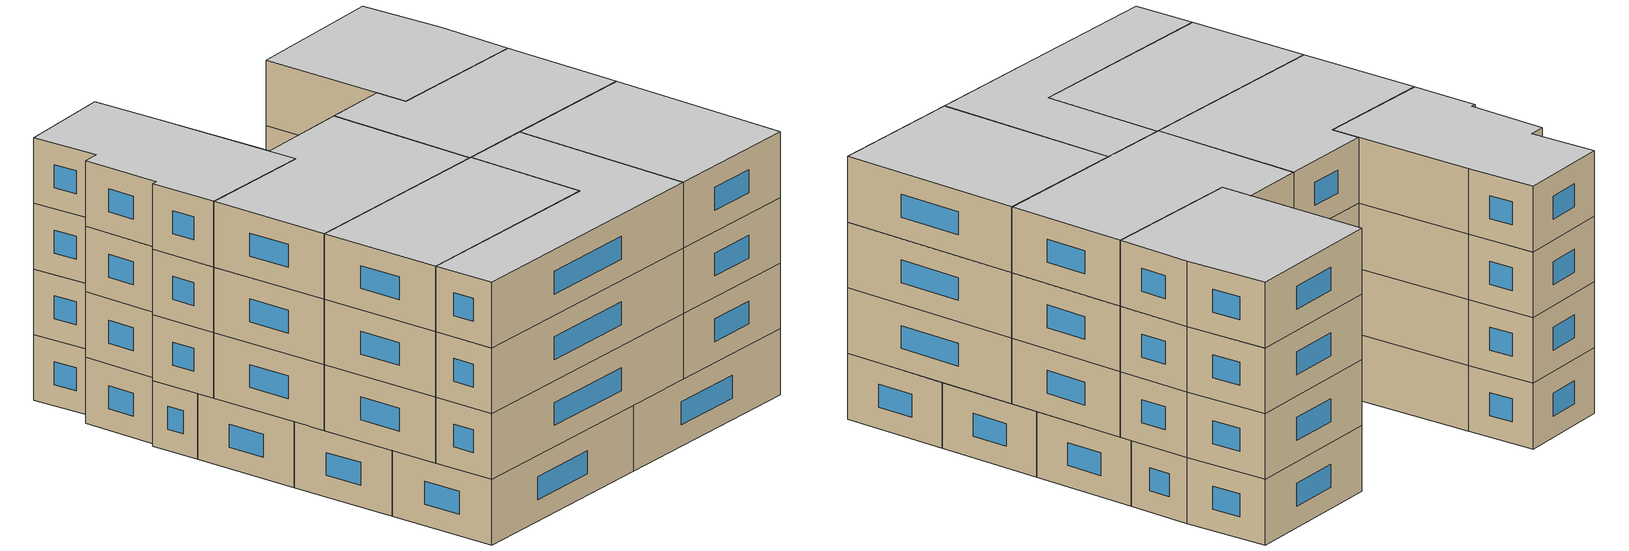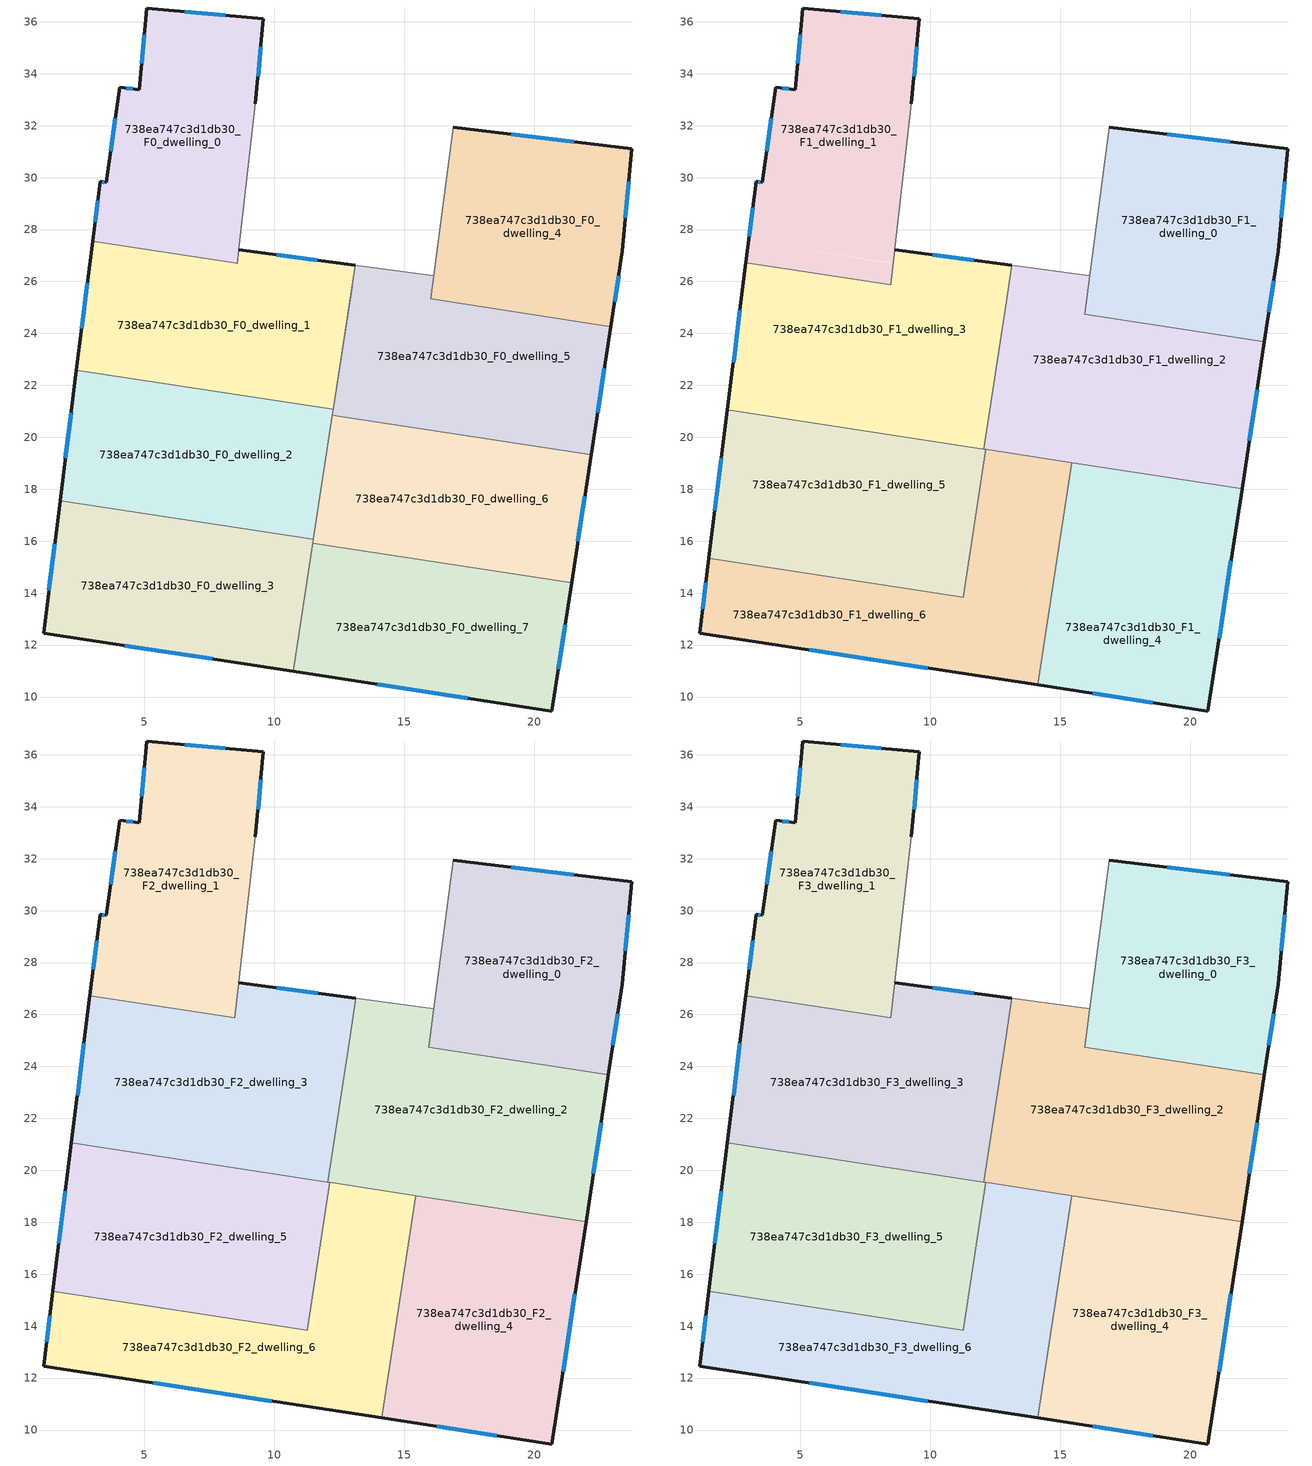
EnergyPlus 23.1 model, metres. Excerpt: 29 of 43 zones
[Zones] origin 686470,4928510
738ea747c3d1db30_F0_dwelling_0
 floor ground (EU_floor_Construction): 9.58,36.11 9.27,32.84 8.63,27.23 8.57,26.69 3,27.54 3.29,29.85 3.52,29.82 4.05,33.48 4.79,33.38 5.08,36.53 z0
 wall outside (EU_wall_Construction): 9.27,32.84 9.58,36.11 5.08,36.53 4.79,33.38 4.05,33.48 3.52,29.82 3.29,29.85 3,27.54 z0:3
 wall adiabatic (EU_wall_Construction): 8.63,27.23 9.27,32.84 z0:3
 wall to 738ea747c3d1db30_F0_dwelling_1 (EU_wall_Construction): 3,27.54 8.57,26.69 8.63,27.23 z0:3
 window (EU_Window_Construction): 3.2,29.1 3.1,28.29 / 3.45,29.83 3.37,29.84 / 3.88,32.29 3.7,31.01 / 4.55,33.41 4.29,33.45 / 4.99,35.51 4.89,34.41 / 8.12,36.25 6.55,36.39 / 9.37,33.9 9.48,35.05 z0.98:2.02
738ea747c3d1db30_F0_dwelling_1
 floor ground (EU_floor_Construction): 13.12,26.62 12.27,21.07 2.38,22.58 3,27.54 8.57,26.69 8.63,27.23 z0
 wall outside (EU_wall_Construction): 13.12,26.62 8.63,27.23 / 3,27.54 2.38,22.58 z0:3
 wall to 738ea747c3d1db30_F0_dwelling_2 (EU_wall_Construction): 2.38,22.58 12.27,21.07 z0:3
 wall to 738ea747c3d1db30_F0_dwelling_5 (EU_wall_Construction): 12.27,21.07 13.12,26.62 z0:3
 window (EU_Window_Construction): 11.66,26.82 10.09,27.03 / 2.8,25.93 2.58,24.2 z0.98:2.02
738ea747c3d1db30_F0_dwelling_2
 floor ground (EU_floor_Construction): 12.27,21.07 11.51,16.07 1.75,17.56 2.38,22.58 z0
 wall outside (EU_wall_Construction): 2.38,22.58 1.75,17.56 z0:3
 wall to 738ea747c3d1db30_F0_dwelling_3 (EU_wall_Construction): 1.75,17.56 11.51,16.07 z0:3
 wall to 738ea747c3d1db30_F0_dwelling_6 (EU_wall_Construction): 11.51,16.07 12.24,20.86 z0:3
 wall adiabatic (EU_wall_Construction): 12.27,21.07 12.99,25.79 / 12.27,21.07 12.99,25.79 z0:3
 wall to 738ea747c3d1db30_F0_dwelling_5 (EU_wall_Construction): 12.24,20.86 12.27,21.07 z0:3
 window (EU_Window_Construction): 2.18,20.95 1.96,19.19 z0.98:2.02
 ceiling adiabatic (EU_roof_Construction): 11.51,16.07 12.04,19.55 2.19,21.05 1.75,17.56 z3
738ea747c3d1db30_F0_dwelling_3
 floor ground (EU_floor_Construction): 11.51,16.07 10.73,10.99 1.11,12.46 1.75,17.56 z0
 wall outside (EU_wall_Construction): 1.75,17.56 1.11,12.46 10.73,10.99 z0:3
 wall to 738ea747c3d1db30_F0_dwelling_7 (EU_wall_Construction): 10.73,10.99 11.48,15.92 z0:3
 wall to 738ea747c3d1db30_F0_dwelling_6 (EU_wall_Construction): 11.48,15.92 11.51,16.07 z0:3
 window (EU_Window_Construction): 4.24,11.98 7.6,11.47 / 1.54,15.9 1.32,14.12 z0.98:2.02
738ea747c3d1db30_F0_dwelling_4
 floor ground (EU_floor_Construction): 23.77,31.12 23.4,27.17 22.96,24.27 16.02,25.33 16.89,31.94 z0
 wall outside (EU_wall_Construction): 22.96,24.27 23.4,27.17 23.77,31.12 16.89,31.94 z0:3
 wall to 738ea747c3d1db30_F0_dwelling_5 (EU_wall_Construction): 16.89,31.94 16.02,25.33 22.96,24.27 z0:3
 window (EU_Window_Construction): 21.53,31.39 19.13,31.67 / 23.52,28.45 23.65,29.84 / 23.1,25.21 23.26,26.23 z0.98:2.02
738ea747c3d1db30_F0_dwelling_5
 floor ground (EU_floor_Construction): 16.89,31.94 16.02,25.33 22.96,24.27 22.2,19.33 12.24,20.86 13.12,26.62 16.13,26.22 z0
 wall outside (EU_wall_Construction): 22.2,19.33 22.96,24.27 z0:3
 wall adiabatic (EU_wall_Construction): 16.89,31.94 16.13,26.22 13.12,26.62 z0:3
 wall to 738ea747c3d1db30_F0_dwelling_6 (EU_wall_Construction): 12.24,20.86 22.2,19.33 z0:3
 window (EU_Window_Construction): 22.45,20.94 22.71,22.66 z0.98:2.02
 roof outside (EU_roof_Construction): 12.26,20.85 13.14,26.57 12.92,25.19 z3
738ea747c3d1db30_F0_dwelling_6
 floor ground (EU_floor_Construction): 22.2,19.33 21.45,14.4 11.48,15.92 12.24,20.86 z0
 wall outside (EU_wall_Construction): 21.45,14.4 22.2,19.33 z0:3
 wall to 738ea747c3d1db30_F0_dwelling_7 (EU_wall_Construction): 11.48,15.92 21.45,14.4 z0:3
 window (EU_Window_Construction): 21.69,16 21.96,17.73 z0.98:2.02
 ceiling adiabatic (EU_roof_Construction): 11.58,15.91 12.14,19.53 12.04,19.55 11.48,15.92 z3
738ea747c3d1db30_F0_dwelling_7
 floor ground (EU_floor_Construction): 21.45,14.4 20.69,9.46 10.73,10.99 11.48,15.92 z0
 wall outside (EU_wall_Construction): 10.73,10.99 20.69,9.46 21.45,14.4 z0:3
 window (EU_Window_Construction): 20.94,11.07 21.2,12.79 / 13.97,10.49 17.45,9.96 z0.98:2.02
 ceiling adiabatic (EU_roof_Construction): 11.26,13.84 11.58,15.91 11.48,15.92 11.17,13.85 z3
738ea747c3d1db30_F1_dwelling_0
 floor to 738ea747c3d1db30_F0_dwelling_4 (EU_floor_Construction): 23.77,31.12 23.4,27.17 22.96,24.27 16.02,25.33 16.89,31.94 z3
 floor to 738ea747c3d1db30_F0_dwelling_5 (EU_floor_Construction): 22.96,24.27 22.87,23.67 15.94,24.73 16.12,26.11 16.02,25.33 z3
 wall outside (EU_wall_Construction): 22.87,23.67 23.4,27.17 23.77,31.12 16.89,31.94 z3:6
 wall adiabatic (EU_wall_Construction): 16.89,31.94 16.13,26.22 z3:6
 wall to 738ea747c3d1db30_F1_dwelling_2 (EU_wall_Construction): 16.13,26.22 15.94,24.73 22.87,23.67 z3:6
 window (EU_Window_Construction): 21.53,31.39 19.12,31.67 / 23.52,28.45 23.65,29.84 / 23.04,24.81 23.23,26.03 z3.98:5.02
738ea747c3d1db30_F1_dwelling_1
 floor outside (EU_floor_Construction): 9.27,32.84 8.63,27.23 8.47,25.88 z3
 floor to 738ea747c3d1db30_F0_dwelling_0 (EU_floor_Construction): 9.58,36.11 9.27,32.84 8.57,26.69 3,27.54 3.29,29.85 3.52,29.82 4.05,33.48 4.79,33.38 5.08,36.53 z3
 floor to 738ea747c3d1db30_F0_dwelling_1 (EU_floor_Construction): 8.57,26.69 8.47,25.88 2.9,26.73 3,27.54 z3
 wall outside (EU_wall_Construction): 9.27,32.84 9.58,36.11 5.08,36.53 4.79,33.38 4.05,33.48 3.52,29.82 3.29,29.85 2.9,26.73 z3:6
 wall adiabatic (EU_wall_Construction): 8.63,27.23 9.27,32.84 z3:6
 wall to 738ea747c3d1db30_F1_dwelling_3 (EU_wall_Construction): 8.48,25.88 8.63,27.23 / 2.9,26.73 8.47,25.88 z3:6
 window (EU_Window_Construction): 3.17,28.84 3.03,27.74 / 3.45,29.83 3.37,29.84 / 3.88,32.29 3.7,31.01 / 4.55,33.41 4.29,33.45 / 4.99,35.51 4.89,34.41 / 8.12,36.25 6.55,36.39 / 9.37,33.9 9.48,35.05 z3.98:5.02
738ea747c3d1db30_F1_dwelling_2
 floor to 738ea747c3d1db30_F0_dwelling_5 (EU_floor_Construction): 22.87,23.67 22.2,19.33 12.26,20.85 13.14,26.62 16.13,26.22 15.94,24.73 z3
 floor to 738ea747c3d1db30_F0_dwelling_6 (EU_floor_Construction): 22.2,19.33 22,18.02 12.06,19.54 12.26,20.85 z3
 wall outside (EU_wall_Construction): 22,18.02 22.87,23.67 z3:6
 wall adiabatic (EU_wall_Construction): 16.13,26.22 13.15,26.62 z3:6
 wall to 738ea747c3d1db30_F1_dwelling_3 (EU_wall_Construction): 12.93,25.19 12.06,19.54 / 13.15,26.62 12.92,25.19 z3:6
 wall to 738ea747c3d1db30_F1_dwelling_4 (EU_wall_Construction): 15.44,19.03 22,18.02 z3:6
 wall to 738ea747c3d1db30_F1_dwelling_6 (EU_wall_Construction): 12.14,19.53 15.44,19.03 z3:6
 wall to 738ea747c3d1db30_F1_dwelling_5 (EU_wall_Construction): 12.06,19.54 12.14,19.53 z3:6
 window (EU_Window_Construction): 22.28,19.86 22.59,21.84 z3.98:5.02
738ea747c3d1db30_F1_dwelling_3
 floor to 738ea747c3d1db30_F0_dwelling_1 (EU_floor_Construction): 13.12,26.62 12.27,21.07 2.38,22.58 2.9,26.73 8.48,25.88 8.63,27.23 z3
 floor to 738ea747c3d1db30_F0_dwelling_2 (EU_floor_Construction): 12.27,21.07 12.04,19.55 2.19,21.05 2.38,22.58 z3
 floor to 738ea747c3d1db30_F0_dwelling_5 (EU_floor_Construction): 13.14,26.62 13.14,26.57 12.92,25.19 12.26,20.85 12.24,20.86 12.99,25.79 12.86,24.89 13.12,26.62 z3
 floor to 738ea747c3d1db30_F0_dwelling_6 (EU_floor_Construction): 12.26,20.85 12.06,19.54 12.04,19.55 12.24,20.86 z3
 wall outside (EU_wall_Construction): 13.15,26.62 8.63,27.23 / 2.9,26.73 2.19,21.05 z3:6
 wall to 738ea747c3d1db30_F1_dwelling_5 (EU_wall_Construction): 2.19,21.05 12.06,19.54 z3:6
 window (EU_Window_Construction): 11.68,26.82 10.1,27.03 / 2.67,24.88 2.42,22.9 z3.98:5.02
738ea747c3d1db30_F1_dwelling_4
 floor to 738ea747c3d1db30_F0_dwelling_7 (EU_floor_Construction): 21.45,14.4 20.69,9.46 14.13,10.47 14.88,15.4 z3
 floor to 738ea747c3d1db30_F0_dwelling_6 (EU_floor_Construction): 22,18.02 21.45,14.4 14.88,15.4 15.44,19.03 z3
 wall outside (EU_wall_Construction): 14.13,10.47 20.69,9.46 22,18.02 z3:6
 wall to 738ea747c3d1db30_F1_dwelling_6 (EU_wall_Construction): 15.44,19.03 14.13,10.47 z3:6
 window (EU_Window_Construction): 16.26,10.14 18.56,9.79 / 21.12,12.25 21.58,15.24 z3.98:5.02
738ea747c3d1db30_F1_dwelling_5
 floor to 738ea747c3d1db30_F0_dwelling_3 (EU_floor_Construction): 11.51,16.07 11.17,13.85 1.47,15.33 1.75,17.56 z3
 floor adiabatic (EU_floor_Construction): 12.14,19.53 11.26,13.84 11.17,13.85 11.51,16.07 1.75,17.56 2.19,21.05 z3
 wall outside (EU_wall_Construction): 2.19,21.05 1.47,15.33 z3:6
 wall to 738ea747c3d1db30_F1_dwelling_6 (EU_wall_Construction): 1.47,15.33 11.26,13.84 12.14,19.53 z3:6
 window (EU_Window_Construction): 1.96,19.19 1.71,17.19 z3.98:5.02
738ea747c3d1db30_F1_dwelling_6
 floor to 738ea747c3d1db30_F0_dwelling_3 (EU_floor_Construction): 11.17,13.85 10.73,10.99 1.11,12.46 1.47,15.33 z3
 floor to 738ea747c3d1db30_F0_dwelling_7 (EU_floor_Construction): 14.88,15.4 14.13,10.47 10.73,10.99 11.17,13.85 11.26,13.84 11.58,15.91 z3
 floor to 738ea747c3d1db30_F0_dwelling_6 (EU_floor_Construction): 15.44,19.03 14.88,15.4 11.58,15.91 12.14,19.53 z3
 wall outside (EU_wall_Construction): 1.47,15.33 1.11,12.46 14.13,10.47 z3:6
 window (EU_Window_Construction): 5.35,11.81 9.9,11.12 / 1.36,14.4 1.23,13.4 z3.98:5.02
738ea747c3d1db30_F2_dwelling_0
 floor to 738ea747c3d1db30_F1_dwelling_0 (EU_floor_Construction): 23.77,31.12 23.4,27.17 22.87,23.67 15.94,24.73 16.89,31.94 z6
 wall outside (EU_wall_Construction): 22.87,23.67 23.4,27.17 23.77,31.12 16.89,31.94 z6:9
 wall adiabatic (EU_wall_Construction): 16.89,31.94 16.13,26.22 z6:9
 wall to 738ea747c3d1db30_F2_dwelling_2 (EU_wall_Construction): 16.13,26.22 15.94,24.73 22.87,23.67 z6:9
 window (EU_Window_Construction): 21.53,31.39 19.12,31.67 / 23.52,28.45 23.65,29.84 / 23.04,24.81 23.23,26.03 z6.98:8.02
738ea747c3d1db30_F2_dwelling_1
 floor to 738ea747c3d1db30_F1_dwelling_1 (EU_floor_Construction): 9.58,36.11 9.27,32.84 8.47,25.88 2.9,26.73 3.29,29.85 3.52,29.82 4.05,33.48 4.79,33.38 5.08,36.53 z6
 wall outside (EU_wall_Construction): 9.27,32.84 9.58,36.11 5.08,36.53 4.79,33.38 4.05,33.48 3.52,29.82 3.29,29.85 2.9,26.73 z6:9
 wall adiabatic (EU_wall_Construction): 8.63,27.23 9.27,32.84 z6:9
 wall to 738ea747c3d1db30_F2_dwelling_3 (EU_wall_Construction): 8.48,25.88 8.63,27.23 / 2.9,26.73 8.47,25.88 z6:9
 window (EU_Window_Construction): 3.17,28.84 3.03,27.74 / 3.45,29.83 3.37,29.84 / 3.88,32.29 3.7,31.01 / 4.55,33.41 4.29,33.45 / 4.99,35.51 4.89,34.41 / 8.12,36.25 6.55,36.39 / 9.37,33.9 9.48,35.05 z6.98:8.02
738ea747c3d1db30_F2_dwelling_2
 floor to 738ea747c3d1db30_F1_dwelling_2 (EU_floor_Construction): 22.87,23.67 22,18.02 12.06,19.54 13.15,26.62 16.13,26.22 15.94,24.73 z6
 wall outside (EU_wall_Construction): 22,18.02 22.87,23.67 z6:9
 wall adiabatic (EU_wall_Construction): 16.13,26.22 13.15,26.62 z6:9
 wall to 738ea747c3d1db30_F2_dwelling_3 (EU_wall_Construction): 12.93,25.19 12.06,19.54 / 13.15,26.62 12.92,25.19 z6:9
 wall to 738ea747c3d1db30_F2_dwelling_4 (EU_wall_Construction): 15.44,19.03 22,18.02 z6:9
 wall to 738ea747c3d1db30_F2_dwelling_6 (EU_wall_Construction): 12.14,19.53 15.44,19.03 z6:9
 wall to 738ea747c3d1db30_F2_dwelling_5 (EU_wall_Construction): 12.06,19.54 12.14,19.53 z6:9
 window (EU_Window_Construction): 22.28,19.86 22.59,21.84 z6.98:8.02
738ea747c3d1db30_F2_dwelling_3
 floor to 738ea747c3d1db30_F1_dwelling_3 (EU_floor_Construction): 13.15,26.62 12.92,25.19 12.06,19.54 2.19,21.05 2.9,26.73 8.48,25.88 8.63,27.23 z6
 wall outside (EU_wall_Construction): 13.15,26.62 8.63,27.23 / 2.9,26.73 2.19,21.05 z6:9
 wall to 738ea747c3d1db30_F2_dwelling_5 (EU_wall_Construction): 2.19,21.05 12.06,19.54 z6:9
 window (EU_Window_Construction): 11.68,26.82 10.1,27.03 / 2.67,24.88 2.42,22.9 z6.98:8.02
738ea747c3d1db30_F2_dwelling_4
 floor to 738ea747c3d1db30_F1_dwelling_4 (EU_floor_Construction): 22,18.02 20.69,9.46 14.13,10.47 15.44,19.03 z6
 wall outside (EU_wall_Construction): 14.13,10.47 20.69,9.46 22,18.02 z6:9
 wall to 738ea747c3d1db30_F2_dwelling_6 (EU_wall_Construction): 15.44,19.03 14.13,10.47 z6:9
 window (EU_Window_Construction): 16.26,10.14 18.56,9.79 / 21.12,12.25 21.58,15.24 z6.98:8.02
738ea747c3d1db30_F2_dwelling_5
 floor to 738ea747c3d1db30_F1_dwelling_5 (EU_floor_Construction): 12.14,19.53 11.26,13.84 1.47,15.33 2.19,21.05 z6
 wall outside (EU_wall_Construction): 2.19,21.05 1.47,15.33 z6:9
 wall to 738ea747c3d1db30_F2_dwelling_6 (EU_wall_Construction): 1.47,15.33 11.26,13.84 12.14,19.53 z6:9
 window (EU_Window_Construction): 1.96,19.19 1.71,17.19 z6.98:8.02
738ea747c3d1db30_F2_dwelling_6
 floor to 738ea747c3d1db30_F1_dwelling_6 (EU_floor_Construction): 15.44,19.03 14.13,10.47 1.11,12.46 1.47,15.33 11.26,13.84 12.14,19.53 z6
 wall outside (EU_wall_Construction): 1.47,15.33 1.11,12.46 14.13,10.47 z6:9
 window (EU_Window_Construction): 5.35,11.81 9.9,11.12 / 1.36,14.4 1.23,13.4 z6.98:8.02
738ea747c3d1db30_F3_dwelling_0
 floor to 738ea747c3d1db30_F2_dwelling_0 (EU_floor_Construction): 23.77,31.12 23.4,27.17 22.87,23.67 15.94,24.73 16.89,31.94 z9
 wall outside (EU_wall_Construction): 22.87,23.67 23.4,27.17 23.77,31.12 16.89,31.94 z9:12
 wall adiabatic (EU_wall_Construction): 16.89,31.94 16.13,26.22 z9:12
 wall to 738ea747c3d1db30_F3_dwelling_2 (EU_wall_Construction): 16.13,26.22 15.94,24.73 22.87,23.67 z9:12
 window (EU_Window_Construction): 21.53,31.39 19.12,31.67 / 23.52,28.45 23.65,29.84 / 23.04,24.81 23.23,26.03 z9.98:11.02
 ceiling to 738ea747c3d1db30_F4_dwelling_0 (EU_floor_Construction): 22.87,23.67 23.4,27.17 23.77,31.12 16.89,31.94 15.94,24.73 z12
738ea747c3d1db30_F3_dwelling_1
 floor to 738ea747c3d1db30_F2_dwelling_1 (EU_floor_Construction): 9.58,36.11 9.27,32.84 8.47,25.88 2.9,26.73 3.29,29.85 3.52,29.82 4.05,33.48 4.79,33.38 5.08,36.53 z9
 wall outside (EU_wall_Construction): 9.27,32.84 9.58,36.11 5.08,36.53 4.79,33.38 4.05,33.48 3.52,29.82 3.29,29.85 2.9,26.73 z9:12
 wall adiabatic (EU_wall_Construction): 8.63,27.23 9.27,32.84 z9:12
 wall to 738ea747c3d1db30_F3_dwelling_3 (EU_wall_Construction): 8.48,25.88 8.63,27.23 / 2.9,26.73 8.47,25.88 z9:12
 window (EU_Window_Construction): 3.17,28.84 3.03,27.74 / 3.45,29.83 3.37,29.84 / 3.88,32.29 3.7,31.01 / 4.55,33.41 4.29,33.45 / 4.99,35.51 4.89,34.41 / 8.12,36.25 6.55,36.39 / 9.37,33.9 9.48,35.05 z9.98:11.02
 ceiling to 738ea747c3d1db30_F4_dwelling_1 (EU_floor_Construction): 8.47,25.88 9.27,32.84 9.58,36.11 5.08,36.53 4.79,33.38 4.05,33.48 3.52,29.82 3.29,29.85 2.9,26.73 z12
738ea747c3d1db30_F3_dwelling_2
 floor to 738ea747c3d1db30_F2_dwelling_2 (EU_floor_Construction): 22.87,23.67 22,18.02 12.06,19.54 13.15,26.62 16.13,26.22 15.94,24.73 z9
 wall outside (EU_wall_Construction): 22,18.02 22.87,23.67 z9:12
 wall adiabatic (EU_wall_Construction): 16.13,26.22 13.15,26.62 z9:12
 wall to 738ea747c3d1db30_F3_dwelling_3 (EU_wall_Construction): 12.93,25.19 12.06,19.54 / 13.15,26.62 12.92,25.19 z9:12
 wall to 738ea747c3d1db30_F3_dwelling_4 (EU_wall_Construction): 15.44,19.03 22,18.02 z9:12
 wall to 738ea747c3d1db30_F3_dwelling_6 (EU_wall_Construction): 12.14,19.53 15.44,19.03 z9:12
 wall to 738ea747c3d1db30_F3_dwelling_5 (EU_wall_Construction): 12.06,19.54 12.14,19.53 z9:12
 window (EU_Window_Construction): 22.28,19.86 22.59,21.84 z9.98:11.02
 ceiling to 738ea747c3d1db30_F4_dwelling_2 (EU_floor_Construction): 22,18.02 22.87,23.67 15.94,24.73 16.13,26.22 13.15,26.62 12.06,19.54 z12
738ea747c3d1db30_F3_dwelling_3
 floor to 738ea747c3d1db30_F2_dwelling_3 (EU_floor_Construction): 13.15,26.62 12.92,25.19 12.06,19.54 2.19,21.05 2.9,26.73 8.48,25.88 8.63,27.23 z9
 wall outside (EU_wall_Construction): 13.15,26.62 8.63,27.23 / 2.9,26.73 2.19,21.05 z9:12
 wall to 738ea747c3d1db30_F3_dwelling_5 (EU_wall_Construction): 2.19,21.05 12.06,19.54 z9:12
 window (EU_Window_Construction): 11.68,26.82 10.1,27.03 / 2.67,24.88 2.42,22.9 z9.98:11.02
 ceiling to 738ea747c3d1db30_F4_dwelling_3 (EU_floor_Construction): 12.06,19.54 12.92,25.19 13.15,26.62 8.63,27.23 8.48,25.88 2.9,26.73 2.19,21.05 z12
738ea747c3d1db30_F3_dwelling_4
 floor to 738ea747c3d1db30_F2_dwelling_4 (EU_floor_Construction): 22,18.02 20.69,9.46 14.13,10.47 15.44,19.03 z9
 wall outside (EU_wall_Construction): 14.13,10.47 20.69,9.46 22,18.02 z9:12
 wall to 738ea747c3d1db30_F3_dwelling_6 (EU_wall_Construction): 15.44,19.03 14.13,10.47 z9:12
 window (EU_Window_Construction): 16.26,10.14 18.56,9.79 / 21.12,12.25 21.58,15.24 z9.98:11.02
 ceiling to 738ea747c3d1db30_F4_dwelling_4 (EU_floor_Construction): 20.69,9.46 22,18.02 15.44,19.03 14.13,10.47 z12
738ea747c3d1db30_F3_dwelling_5
 floor to 738ea747c3d1db30_F2_dwelling_5 (EU_floor_Construction): 12.14,19.53 11.26,13.84 1.47,15.33 2.19,21.05 z9
 wall outside (EU_wall_Construction): 2.19,21.05 1.47,15.33 z9:12
 wall to 738ea747c3d1db30_F3_dwelling_6 (EU_wall_Construction): 1.47,15.33 11.26,13.84 12.14,19.53 z9:12
 window (EU_Window_Construction): 1.96,19.19 1.71,17.19 z9.98:11.02
 ceiling to 738ea747c3d1db30_F4_dwelling_5 (EU_floor_Construction): 11.26,13.84 12.14,19.53 2.19,21.05 1.47,15.33 z12
738ea747c3d1db30_F3_dwelling_6
 floor to 738ea747c3d1db30_F2_dwelling_6 (EU_floor_Construction): 15.44,19.03 14.13,10.47 1.11,12.46 1.47,15.33 11.26,13.84 12.14,19.53 z9
 wall outside (EU_wall_Construction): 1.47,15.33 1.11,12.46 14.13,10.47 z9:12
 window (EU_Window_Construction): 5.35,11.81 9.9,11.12 / 1.36,14.4 1.23,13.4 z9.98:11.02
 ceiling to 738ea747c3d1db30_F4_dwelling_6 (EU_floor_Construction): 14.13,10.47 15.44,19.03 12.14,19.53 11.26,13.84 1.47,15.33 1.11,12.46 z12
[Building]
EU S2 Campaign: North Axis=0; Terrain=City; Solar Distribution=FullExterior
[Site:Location]
Bologna: Latitude=44.5; Longitude=11.25; Time Zone=1; Elevation=37
[SizingPeriod:WeatherFileDays]
AnnualSizingPeriod: Begin Month=1; Begin Day of Month=1; End Month=12; End Day of Month=31; Day of Week for Start Day=Monday; Use Weather File Daylight Saving Period=No; Use Weather File Rain and Snow Indicators=No
[MATERIAL]
EU_InternalMass_Material: Roughness=MediumRough; Thickness=0.1; Conductivity=1; Density=1800; Specific Heat=900; Thermal Absorptance=0.9; Solar Absorptance=0.7; Visible Absorptance=0.7
[MATERIAL:NOMASS] Roughness=MediumRough; Thermal Absorptance=0.9; Solar Absorptance=0.7; Visible Absorptance=0.7
Name | Thermal Resistance
EU_wall_NoMass | 0.905828
EU_roof_NoMass | 0.37593
EU_floor_NoMass | 0.67114
[WINDOWMATERIAL:SIMPLEGLAZINGSYSTEM]
EU_Window_SimpleGlazing: UFactor=4.52486; Solar Heat Gain Coefficient=0.85; Visible Transmittance=0.85
[CONSTRUCTION]
EU_wall_Construction: EU_wall_NoMass
EU_roof_Construction: EU_roof_NoMass
EU_floor_Construction: EU_floor_NoMass
EU_Window_Construction: EU_Window_SimpleGlazing
EU_InternalMass_Construction: EU_InternalMass_Material
[ZONE] Type=1; Multiplier=1; Ceiling Height=autocalculate; Floor Area=autocalculate; Part of Total Floor Area=Yes
Name | Volume
738ea747c3d1db30_F0_dwelling_0 | 143.095
738ea747c3d1db30_F1_dwelling_0; 738ea747c3d1db30_F2_dwelling_0; 738ea747c3d1db30_F3_dwelling_0 | 155.6
738ea747c3d1db30_F0_dwelling_1 | 158.818
738ea747c3d1db30_F1_dwelling_1 | 156.976
738ea747c3d1db30_F2_dwelling_1; 738ea747c3d1db30_F3_dwelling_1 | 156.926
738ea747c3d1db30_F0_dwelling_2 | 150.94
738ea747c3d1db30_F1_dwelling_2; 738ea747c3d1db30_F2_dwelling_2; 738ea747c3d1db30_F3_dwelling_2 | 185.86
738ea747c3d1db30_F0_dwelling_3 | 150.966
738ea747c3d1db30_F1_dwelling_3; 738ea747c3d1db30_F2_dwelling_3; 738ea747c3d1db30_F3_dwelling_3 | 191.566
738ea747c3d1db30_F0_dwelling_4 | 142.912
738ea747c3d1db30_F1_dwelling_4; 738ea747c3d1db30_F2_dwelling_4; 738ea747c3d1db30_F3_dwelling_4 | 172.525
738ea747c3d1db30_F0_dwelling_5 | 158.957
738ea747c3d1db30_F1_dwelling_5; 738ea747c3d1db30_F2_dwelling_5; 738ea747c3d1db30_F3_dwelling_5 | 172.54
738ea747c3d1db30_F0_dwelling_6 | 150.95
738ea747c3d1db30_F1_dwelling_6; 738ea747c3d1db30_F2_dwelling_6; 738ea747c3d1db30_F3_dwelling_6 | 172.521
738ea747c3d1db30_F0_dwelling_7 | 150.973
[INTERNALMASS] Construction=EU_InternalMass_Construction
Name | Zone or ZoneList | Surface Area
738ea747c3d1db30_F0_dwelling_0_EU_InternalMass | 738ea747c3d1db30_F0_dwelling_0 | 47.6995
738ea747c3d1db30_F0_dwelling_1_EU_InternalMass | 738ea747c3d1db30_F0_dwelling_1 | 52.9386
738ea747c3d1db30_F0_dwelling_2_EU_InternalMass | 738ea747c3d1db30_F0_dwelling_2 | 50.3164
738ea747c3d1db30_F0_dwelling_3_EU_InternalMass | 738ea747c3d1db30_F0_dwelling_3 | 50.3222
738ea747c3d1db30_F0_dwelling_4_EU_InternalMass | 738ea747c3d1db30_F0_dwelling_4 | 47.6377
738ea747c3d1db30_F0_dwelling_5_EU_InternalMass | 738ea747c3d1db30_F0_dwelling_5 | 53.0018
738ea747c3d1db30_F0_dwelling_6_EU_InternalMass | 738ea747c3d1db30_F0_dwelling_6 | 50.3167
738ea747c3d1db30_F0_dwelling_7_EU_InternalMass | 738ea747c3d1db30_F0_dwelling_7 | 50.3245
738ea747c3d1db30_F1_dwelling_0_EU_InternalMass | 738ea747c3d1db30_F1_dwelling_0 | 51.8868
738ea747c3d1db30_F1_dwelling_1_EU_InternalMass | 738ea747c3d1db30_F1_dwelling_1 | 52.3276
738ea747c3d1db30_F1_dwelling_2_EU_InternalMass | 738ea747c3d1db30_F1_dwelling_2 | 61.9639
738ea747c3d1db30_F1_dwelling_3_EU_InternalMass | 738ea747c3d1db30_F1_dwelling_3 | 63.8595
738ea747c3d1db30_F1_dwelling_4_EU_InternalMass | 738ea747c3d1db30_F1_dwelling_4 | 57.5093
738ea747c3d1db30_F1_dwelling_5_EU_InternalMass | 738ea747c3d1db30_F1_dwelling_5 | 57.5141
738ea747c3d1db30_F1_dwelling_6_EU_InternalMass | 738ea747c3d1db30_F1_dwelling_6 | 57.5068
738ea747c3d1db30_F2_dwelling_0_EU_InternalMass | 738ea747c3d1db30_F2_dwelling_0 | 51.8868
738ea747c3d1db30_F2_dwelling_1_EU_InternalMass | 738ea747c3d1db30_F2_dwelling_1 | 52.3276
738ea747c3d1db30_F2_dwelling_2_EU_InternalMass | 738ea747c3d1db30_F2_dwelling_2 | 61.9639
738ea747c3d1db30_F2_dwelling_3_EU_InternalMass | 738ea747c3d1db30_F2_dwelling_3 | 63.8595
738ea747c3d1db30_F2_dwelling_4_EU_InternalMass | 738ea747c3d1db30_F2_dwelling_4 | 57.5093
738ea747c3d1db30_F2_dwelling_5_EU_InternalMass | 738ea747c3d1db30_F2_dwelling_5 | 57.5141
738ea747c3d1db30_F2_dwelling_6_EU_InternalMass | 738ea747c3d1db30_F2_dwelling_6 | 57.5068
738ea747c3d1db30_F3_dwelling_0_EU_InternalMass | 738ea747c3d1db30_F3_dwelling_0 | 51.8868
738ea747c3d1db30_F3_dwelling_1_EU_InternalMass | 738ea747c3d1db30_F3_dwelling_1 | 52.3276
738ea747c3d1db30_F3_dwelling_2_EU_InternalMass | 738ea747c3d1db30_F3_dwelling_2 | 61.9639
738ea747c3d1db30_F3_dwelling_3_EU_InternalMass | 738ea747c3d1db30_F3_dwelling_3 | 63.8595
738ea747c3d1db30_F3_dwelling_4_EU_InternalMass | 738ea747c3d1db30_F3_dwelling_4 | 57.5093
738ea747c3d1db30_F3_dwelling_5_EU_InternalMass | 738ea747c3d1db30_F3_dwelling_5 | 57.5141
738ea747c3d1db30_F3_dwelling_6_EU_InternalMass | 738ea747c3d1db30_F3_dwelling_6 | 57.5068
[OTHEREQUIPMENT] Fuel Type=Electricity; Design Level Calculation Method=Watts/Area; Power per Zone Floor Area=1; Fraction Latent=0; Fraction Radiant=0; Fraction Lost=0; Carbon Dioxide Generation Rate=0; EndUse Subcategory=EU_Step8_InternalGains
Name | Zone or ZoneList or Space or SpaceList | Schedule
EU_Step8_InternalGain_738ea747c3d1db30_F0_dwelling_0_f000 | 738ea747c3d1db30_F0_dwelling_0 | EU_Step8_GainSchedule_738ea747c3d1db30_F0_dwelling_0_f000
EU_Step8_InternalGain_738ea747c3d1db30_F0_dwelling_1_f000 | 738ea747c3d1db30_F0_dwelling_1 | EU_Step8_GainSchedule_738ea747c3d1db30_F0_dwelling_1_f000
EU_Step8_InternalGain_738ea747c3d1db30_F0_dwelling_2_f000 | 738ea747c3d1db30_F0_dwelling_2 | EU_Step8_GainSchedule_738ea747c3d1db30_F0_dwelling_2_f000
EU_Step8_InternalGain_738ea747c3d1db30_F0_dwelling_3_f000 | 738ea747c3d1db30_F0_dwelling_3 | EU_Step8_GainSchedule_738ea747c3d1db30_F0_dwelling_3_f000
EU_Step8_InternalGain_738ea747c3d1db30_F0_dwelling_4_f000 | 738ea747c3d1db30_F0_dwelling_4 | EU_Step8_GainSchedule_738ea747c3d1db30_F0_dwelling_4_f000
EU_Step8_InternalGain_738ea747c3d1db30_F0_dwelling_5_f000 | 738ea747c3d1db30_F0_dwelling_5 | EU_Step8_GainSchedule_738ea747c3d1db30_F0_dwelling_5_f000
EU_Step8_InternalGain_738ea747c3d1db30_F0_dwelling_6_f000 | 738ea747c3d1db30_F0_dwelling_6 | EU_Step8_GainSchedule_738ea747c3d1db30_F0_dwelling_6_f000
EU_Step8_InternalGain_738ea747c3d1db30_F0_dwelling_7_f000 | 738ea747c3d1db30_F0_dwelling_7 | EU_Step8_GainSchedule_738ea747c3d1db30_F0_dwelling_7_f000
EU_Step8_InternalGain_738ea747c3d1db30_F1_dwelling_0_f000 | 738ea747c3d1db30_F1_dwelling_0 | EU_Step8_GainSchedule_738ea747c3d1db30_F1_dwelling_0_f000
EU_Step8_InternalGain_738ea747c3d1db30_F1_dwelling_1_f000 | 738ea747c3d1db30_F1_dwelling_1 | EU_Step8_GainSchedule_738ea747c3d1db30_F1_dwelling_1_f000
EU_Step8_InternalGain_738ea747c3d1db30_F1_dwelling_2_f000 | 738ea747c3d1db30_F1_dwelling_2 | EU_Step8_GainSchedule_738ea747c3d1db30_F1_dwelling_2_f000
EU_Step8_InternalGain_738ea747c3d1db30_F1_dwelling_3_f000 | 738ea747c3d1db30_F1_dwelling_3 | EU_Step8_GainSchedule_738ea747c3d1db30_F1_dwelling_3_f000
EU_Step8_InternalGain_738ea747c3d1db30_F1_dwelling_4_f000 | 738ea747c3d1db30_F1_dwelling_4 | EU_Step8_GainSchedule_738ea747c3d1db30_F1_dwelling_4_f000
EU_Step8_InternalGain_738ea747c3d1db30_F1_dwelling_5_f000 | 738ea747c3d1db30_F1_dwelling_5 | EU_Step8_GainSchedule_738ea747c3d1db30_F1_dwelling_5_f000
EU_Step8_InternalGain_738ea747c3d1db30_F1_dwelling_6_f000 | 738ea747c3d1db30_F1_dwelling_6 | EU_Step8_GainSchedule_738ea747c3d1db30_F1_dwelling_6_f000
EU_Step8_InternalGain_738ea747c3d1db30_F2_dwelling_0_f000 | 738ea747c3d1db30_F2_dwelling_0 | EU_Step8_GainSchedule_738ea747c3d1db30_F2_dwelling_0_f000
EU_Step8_InternalGain_738ea747c3d1db30_F2_dwelling_1_f000 | 738ea747c3d1db30_F2_dwelling_1 | EU_Step8_GainSchedule_738ea747c3d1db30_F2_dwelling_1_f000
EU_Step8_InternalGain_738ea747c3d1db30_F2_dwelling_2_f000 | 738ea747c3d1db30_F2_dwelling_2 | EU_Step8_GainSchedule_738ea747c3d1db30_F2_dwelling_2_f000
EU_Step8_InternalGain_738ea747c3d1db30_F2_dwelling_3_f000 | 738ea747c3d1db30_F2_dwelling_3 | EU_Step8_GainSchedule_738ea747c3d1db30_F2_dwelling_3_f000
EU_Step8_InternalGain_738ea747c3d1db30_F2_dwelling_4_f000 | 738ea747c3d1db30_F2_dwelling_4 | EU_Step8_GainSchedule_738ea747c3d1db30_F2_dwelling_4_f000
EU_Step8_InternalGain_738ea747c3d1db30_F2_dwelling_5_f000 | 738ea747c3d1db30_F2_dwelling_5 | EU_Step8_GainSchedule_738ea747c3d1db30_F2_dwelling_5_f000
EU_Step8_InternalGain_738ea747c3d1db30_F2_dwelling_6_f000 | 738ea747c3d1db30_F2_dwelling_6 | EU_Step8_GainSchedule_738ea747c3d1db30_F2_dwelling_6_f000
EU_Step8_InternalGain_738ea747c3d1db30_F3_dwelling_0_f000 | 738ea747c3d1db30_F3_dwelling_0 | EU_Step8_GainSchedule_738ea747c3d1db30_F3_dwelling_0_f000
EU_Step8_InternalGain_738ea747c3d1db30_F3_dwelling_1_f000 | 738ea747c3d1db30_F3_dwelling_1 | EU_Step8_GainSchedule_738ea747c3d1db30_F3_dwelling_1_f000
EU_Step8_InternalGain_738ea747c3d1db30_F3_dwelling_2_f000 | 738ea747c3d1db30_F3_dwelling_2 | EU_Step8_GainSchedule_738ea747c3d1db30_F3_dwelling_2_f000
EU_Step8_InternalGain_738ea747c3d1db30_F3_dwelling_3_f000 | 738ea747c3d1db30_F3_dwelling_3 | EU_Step8_GainSchedule_738ea747c3d1db30_F3_dwelling_3_f000
EU_Step8_InternalGain_738ea747c3d1db30_F3_dwelling_4_f000 | 738ea747c3d1db30_F3_dwelling_4 | EU_Step8_GainSchedule_738ea747c3d1db30_F3_dwelling_4_f000
EU_Step8_InternalGain_738ea747c3d1db30_F3_dwelling_5_f000 | 738ea747c3d1db30_F3_dwelling_5 | EU_Step8_GainSchedule_738ea747c3d1db30_F3_dwelling_5_f000
EU_Step8_InternalGain_738ea747c3d1db30_F3_dwelling_6_f000 | 738ea747c3d1db30_F3_dwelling_6 | EU_Step8_GainSchedule_738ea747c3d1db30_F3_dwelling_6_f000
[ZONEVENTILATION:DESIGNFLOWRATE] Schedule=EU_AlwaysOn; Design Flow Rate Calculation Method=AirChanges/Hour; Air Changes per Hour=0.73129; Ventilation Type=Natural; Fan Pressure Rise=0; Fan Total Efficiency=1; Constant Term Coefficient=1; Temperature Term Coefficient=0; Velocity Term Coefficient=0; Velocity Squared Term Coefficient=0; Minimum Indoor Temperature=-100; Maximum Indoor Temperature=100; Delta Temperature=-100; Minimum Outdoor Temperature=-100; Maximum Outdoor Temperature=100; Maximum Wind Speed=40
Name | Zone or ZoneList or Space or SpaceList
EU_ConstantAir_738ea747c3d1db30_F0_dwelling_0 | 738ea747c3d1db30_F0_dwelling_0
EU_ConstantAir_738ea747c3d1db30_F0_dwelling_1 | 738ea747c3d1db30_F0_dwelling_1
EU_ConstantAir_738ea747c3d1db30_F0_dwelling_2 | 738ea747c3d1db30_F0_dwelling_2
EU_ConstantAir_738ea747c3d1db30_F0_dwelling_3 | 738ea747c3d1db30_F0_dwelling_3
EU_ConstantAir_738ea747c3d1db30_F0_dwelling_4 | 738ea747c3d1db30_F0_dwelling_4
EU_ConstantAir_738ea747c3d1db30_F0_dwelling_5 | 738ea747c3d1db30_F0_dwelling_5
EU_ConstantAir_738ea747c3d1db30_F0_dwelling_6 | 738ea747c3d1db30_F0_dwelling_6
EU_ConstantAir_738ea747c3d1db30_F0_dwelling_7 | 738ea747c3d1db30_F0_dwelling_7
EU_ConstantAir_738ea747c3d1db30_F1_dwelling_0 | 738ea747c3d1db30_F1_dwelling_0
EU_ConstantAir_738ea747c3d1db30_F1_dwelling_1 | 738ea747c3d1db30_F1_dwelling_1
EU_ConstantAir_738ea747c3d1db30_F1_dwelling_2 | 738ea747c3d1db30_F1_dwelling_2
EU_ConstantAir_738ea747c3d1db30_F1_dwelling_3 | 738ea747c3d1db30_F1_dwelling_3
EU_ConstantAir_738ea747c3d1db30_F1_dwelling_4 | 738ea747c3d1db30_F1_dwelling_4
EU_ConstantAir_738ea747c3d1db30_F1_dwelling_5 | 738ea747c3d1db30_F1_dwelling_5
EU_ConstantAir_738ea747c3d1db30_F1_dwelling_6 | 738ea747c3d1db30_F1_dwelling_6
EU_ConstantAir_738ea747c3d1db30_F2_dwelling_0 | 738ea747c3d1db30_F2_dwelling_0
EU_ConstantAir_738ea747c3d1db30_F2_dwelling_1 | 738ea747c3d1db30_F2_dwelling_1
EU_ConstantAir_738ea747c3d1db30_F2_dwelling_2 | 738ea747c3d1db30_F2_dwelling_2
EU_ConstantAir_738ea747c3d1db30_F2_dwelling_3 | 738ea747c3d1db30_F2_dwelling_3
EU_ConstantAir_738ea747c3d1db30_F2_dwelling_4 | 738ea747c3d1db30_F2_dwelling_4
EU_ConstantAir_738ea747c3d1db30_F2_dwelling_5 | 738ea747c3d1db30_F2_dwelling_5
EU_ConstantAir_738ea747c3d1db30_F2_dwelling_6 | 738ea747c3d1db30_F2_dwelling_6
EU_ConstantAir_738ea747c3d1db30_F3_dwelling_0 | 738ea747c3d1db30_F3_dwelling_0
EU_ConstantAir_738ea747c3d1db30_F3_dwelling_1 | 738ea747c3d1db30_F3_dwelling_1
EU_ConstantAir_738ea747c3d1db30_F3_dwelling_2 | 738ea747c3d1db30_F3_dwelling_2
EU_ConstantAir_738ea747c3d1db30_F3_dwelling_3 | 738ea747c3d1db30_F3_dwelling_3
EU_ConstantAir_738ea747c3d1db30_F3_dwelling_4 | 738ea747c3d1db30_F3_dwelling_4
EU_ConstantAir_738ea747c3d1db30_F3_dwelling_5 | 738ea747c3d1db30_F3_dwelling_5
EU_ConstantAir_738ea747c3d1db30_F3_dwelling_6 | 738ea747c3d1db30_F3_dwelling_6
[HVACTEMPLATE:THERMOSTAT] Constant Heating Setpoint=20; Constant Cooling Setpoint=50
EU_HeatOnly_738ea747c3d1db30_F0_dwelling_0; EU_HeatOnly_738ea747c3d1db30_F0_dwelling_1; EU_HeatOnly_738ea747c3d1db30_F0_dwelling_2; EU_HeatOnly_738ea747c3d1db30_F0_dwelling_3; EU_HeatOnly_738ea747c3d1db30_F0_dwelling_4; EU_HeatOnly_738ea747c3d1db30_F0_dwelling_5; EU_HeatOnly_738ea747c3d1db30_F0_dwelling_6; EU_HeatOnly_738ea747c3d1db30_F0_dwelling_7; EU_HeatOnly_738ea747c3d1db30_F1_dwelling_0; EU_HeatOnly_738ea747c3d1db30_F1_dwelling_1; EU_HeatOnly_738ea747c3d1db30_F1_dwelling_2; EU_HeatOnly_738ea747c3d1db30_F1_dwelling_3; EU_HeatOnly_738ea747c3d1db30_F1_dwelling_4; EU_HeatOnly_738ea747c3d1db30_F1_dwelling_5; EU_HeatOnly_738ea747c3d1db30_F1_dwelling_6; EU_HeatOnly_738ea747c3d1db30_F2_dwelling_0; EU_HeatOnly_738ea747c3d1db30_F2_dwelling_1; EU_HeatOnly_738ea747c3d1db30_F2_dwelling_2; EU_HeatOnly_738ea747c3d1db30_F2_dwelling_3; EU_HeatOnly_738ea747c3d1db30_F2_dwelling_4; EU_HeatOnly_738ea747c3d1db30_F2_dwelling_5; EU_HeatOnly_738ea747c3d1db30_F2_dwelling_6; EU_HeatOnly_738ea747c3d1db30_F3_dwelling_0; EU_HeatOnly_738ea747c3d1db30_F3_dwelling_1; EU_HeatOnly_738ea747c3d1db30_F3_dwelling_2; EU_HeatOnly_738ea747c3d1db30_F3_dwelling_3; EU_HeatOnly_738ea747c3d1db30_F3_dwelling_4; EU_HeatOnly_738ea747c3d1db30_F3_dwelling_5; EU_HeatOnly_738ea747c3d1db30_F3_dwelling_6; EU_HeatOnly_738ea747c3d1db30_F4_dwelling_0; EU_HeatOnly_738ea747c3d1db30_F4_dwelling_1; EU_HeatOnly_738ea747c3d1db30_F4_dwelling_2; EU_HeatOnly_738ea747c3d1db30_F4_dwelling_3; EU_HeatOnly_738ea747c3d1db30_F4_dwelling_4; EU_HeatOnly_738ea747c3d1db30_F4_dwelling_5
[HVACTEMPLATE:ZONE:IDEALLOADSAIRSYSTEM] System Availability Schedule=EU_AlwaysOn; Maximum Heating Supply Air Temperature=50; Minimum Cooling Supply Air Temperature=13; Maximum Heating Supply Air Humidity Ratio=0.0156; Minimum Cooling Supply Air Humidity Ratio=0.0077; Heating Limit=NoLimit; Cooling Limit=NoLimit; Heating Availability Schedule=EU_AlwaysOn; Cooling Availability Schedule=EU_CoolingOff; Dehumidification Control Type=ConstantSensibleHeatRatio; Cooling Sensible Heat Ratio=0.7; Dehumidification Setpoint=60; Humidification Control Type=None; Humidification Setpoint=30; Outdoor Air Method=None; Outdoor Air Flow Rate per Person=0.00944; Outdoor Air Flow Rate per Zone Floor Area=0; Outdoor Air Flow Rate per Zone=0; Demand Controlled Ventilation Type=None; Outdoor Air Economizer Type=NoEconomizer; Heat Recovery Type=None; Sensible Heat Recovery Effectiveness=0.7; Latent Heat Recovery Effectiveness=0.65
Name | Template Thermostat
738ea747c3d1db30_F0_dwelling_0 | EU_HeatOnly_738ea747c3d1db30_F0_dwelling_0
738ea747c3d1db30_F0_dwelling_1 | EU_HeatOnly_738ea747c3d1db30_F0_dwelling_1
738ea747c3d1db30_F0_dwelling_2 | EU_HeatOnly_738ea747c3d1db30_F0_dwelling_2
738ea747c3d1db30_F0_dwelling_3 | EU_HeatOnly_738ea747c3d1db30_F0_dwelling_3
738ea747c3d1db30_F0_dwelling_4 | EU_HeatOnly_738ea747c3d1db30_F0_dwelling_4
738ea747c3d1db30_F0_dwelling_5 | EU_HeatOnly_738ea747c3d1db30_F0_dwelling_5
738ea747c3d1db30_F0_dwelling_6 | EU_HeatOnly_738ea747c3d1db30_F0_dwelling_6
738ea747c3d1db30_F0_dwelling_7 | EU_HeatOnly_738ea747c3d1db30_F0_dwelling_7
738ea747c3d1db30_F1_dwelling_0 | EU_HeatOnly_738ea747c3d1db30_F1_dwelling_0
738ea747c3d1db30_F1_dwelling_1 | EU_HeatOnly_738ea747c3d1db30_F1_dwelling_1
738ea747c3d1db30_F1_dwelling_2 | EU_HeatOnly_738ea747c3d1db30_F1_dwelling_2
738ea747c3d1db30_F1_dwelling_3 | EU_HeatOnly_738ea747c3d1db30_F1_dwelling_3
738ea747c3d1db30_F1_dwelling_4 | EU_HeatOnly_738ea747c3d1db30_F1_dwelling_4
738ea747c3d1db30_F1_dwelling_5 | EU_HeatOnly_738ea747c3d1db30_F1_dwelling_5
738ea747c3d1db30_F1_dwelling_6 | EU_HeatOnly_738ea747c3d1db30_F1_dwelling_6
738ea747c3d1db30_F2_dwelling_0 | EU_HeatOnly_738ea747c3d1db30_F2_dwelling_0
738ea747c3d1db30_F2_dwelling_1 | EU_HeatOnly_738ea747c3d1db30_F2_dwelling_1
738ea747c3d1db30_F2_dwelling_2 | EU_HeatOnly_738ea747c3d1db30_F2_dwelling_2
738ea747c3d1db30_F2_dwelling_3 | EU_HeatOnly_738ea747c3d1db30_F2_dwelling_3
738ea747c3d1db30_F2_dwelling_4 | EU_HeatOnly_738ea747c3d1db30_F2_dwelling_4
738ea747c3d1db30_F2_dwelling_5 | EU_HeatOnly_738ea747c3d1db30_F2_dwelling_5
738ea747c3d1db30_F2_dwelling_6 | EU_HeatOnly_738ea747c3d1db30_F2_dwelling_6
738ea747c3d1db30_F3_dwelling_0 | EU_HeatOnly_738ea747c3d1db30_F3_dwelling_0
738ea747c3d1db30_F3_dwelling_1 | EU_HeatOnly_738ea747c3d1db30_F3_dwelling_1
738ea747c3d1db30_F3_dwelling_2 | EU_HeatOnly_738ea747c3d1db30_F3_dwelling_2
738ea747c3d1db30_F3_dwelling_3 | EU_HeatOnly_738ea747c3d1db30_F3_dwelling_3
738ea747c3d1db30_F3_dwelling_4 | EU_HeatOnly_738ea747c3d1db30_F3_dwelling_4
738ea747c3d1db30_F3_dwelling_5 | EU_HeatOnly_738ea747c3d1db30_F3_dwelling_5
738ea747c3d1db30_F3_dwelling_6 | EU_HeatOnly_738ea747c3d1db30_F3_dwelling_6
[SIZING:ZONE] Zone Cooling Design Supply Air Temperature Input Method=SupplyAirTemperature; Zone Cooling Design Supply Air Temperature=13; Zone Heating Design Supply Air Temperature Input Method=SupplyAirTemperature; Zone Heating Design Supply Air Temperature=50; Zone Cooling Design Supply Air Humidity Ratio=0.008; Zone Heating Design Supply Air Humidity Ratio=0.008; Cooling Design Air Flow Method=DesignDay; Cooling Design Air Flow Rate=0; Cooling Minimum Air Flow per Zone Floor Area=0.000762; Cooling Minimum Air Flow=0; Cooling Minimum Air Flow Fraction=0.2; Heating Design Air Flow Method=DesignDay; Heating Design Air Flow Rate=0; Heating Maximum Air Flow per Zone Floor Area=0.002032; Heating Maximum Air Flow=0.141576; Heating Maximum Air Flow Fraction=0.3; Account for Dedicated Outdoor Air System=No; Dedicated Outdoor Air System Control Strategy=NeutralSupplyAir; Dedicated Outdoor Air Low Setpoint Temperature for Design=autosize; Dedicated Outdoor Air High Setpoint Temperature for Design=autosize; Zone Load Sizing Method=Sensible Load Only No Latent Load; Zone Latent Cooling Design Supply Air Humidity Ratio Input Method=HumidityRatioDifference; Zone Cooling Design Supply Air Humidity Ratio Difference=0.005; Zone Latent Heating Design Supply Air Humidity Ratio Input Method=HumidityRatioDifference; Zone Humidification Design Supply Air Humidity Ratio Difference=0.005
738ea747c3d1db30_F0_dwelling_0; 738ea747c3d1db30_F0_dwelling_1; 738ea747c3d1db30_F0_dwelling_2; 738ea747c3d1db30_F0_dwelling_3; 738ea747c3d1db30_F0_dwelling_4; 738ea747c3d1db30_F0_dwelling_5; 738ea747c3d1db30_F0_dwelling_6; 738ea747c3d1db30_F0_dwelling_7; 738ea747c3d1db30_F1_dwelling_0; 738ea747c3d1db30_F1_dwelling_1; 738ea747c3d1db30_F1_dwelling_2; 738ea747c3d1db30_F1_dwelling_3; 738ea747c3d1db30_F1_dwelling_4; 738ea747c3d1db30_F1_dwelling_5; 738ea747c3d1db30_F1_dwelling_6; 738ea747c3d1db30_F2_dwelling_0; 738ea747c3d1db30_F2_dwelling_1; 738ea747c3d1db30_F2_dwelling_2; 738ea747c3d1db30_F2_dwelling_3; 738ea747c3d1db30_F2_dwelling_4; 738ea747c3d1db30_F2_dwelling_5; 738ea747c3d1db30_F2_dwelling_6; 738ea747c3d1db30_F3_dwelling_0; 738ea747c3d1db30_F3_dwelling_1; 738ea747c3d1db30_F3_dwelling_2; 738ea747c3d1db30_F3_dwelling_3; 738ea747c3d1db30_F3_dwelling_4; 738ea747c3d1db30_F3_dwelling_5; 738ea747c3d1db30_F3_dwelling_6
[SCHEDULE:CONSTANT]
Name | Hourly Value
EU_AlwaysOn | 1
EU_CoolingOff | 0
[SCHEDULE:FILE] Column Number=1; Rows to Skip at Top=0; Number of Hours of Data=8760; Column Separator=Comma; Interpolate to Timestep=No; Minutes per Item=60; Adjust Schedule for Daylight Savings=Yes
Name | File
EU_Step8_GainSchedule_738ea747c3d1db30_F0_dwelling_0_f000 | ../../schedules/738ea747c3d1db30/738ea747c3d1db30_F0_dwelling_0_f000_gain.csv
EU_Step8_GainSchedule_738ea747c3d1db30_F0_dwelling_1_f000 | ../../schedules/738ea747c3d1db30/738ea747c3d1db30_F0_dwelling_1_f000_gain.csv
EU_Step8_GainSchedule_738ea747c3d1db30_F0_dwelling_2_f000 | ../../schedules/738ea747c3d1db30/738ea747c3d1db30_F0_dwelling_2_f000_gain.csv
EU_Step8_GainSchedule_738ea747c3d1db30_F0_dwelling_3_f000 | ../../schedules/738ea747c3d1db30/738ea747c3d1db30_F0_dwelling_3_f000_gain.csv
EU_Step8_GainSchedule_738ea747c3d1db30_F0_dwelling_4_f000 | ../../schedules/738ea747c3d1db30/738ea747c3d1db30_F0_dwelling_4_f000_gain.csv
EU_Step8_GainSchedule_738ea747c3d1db30_F0_dwelling_5_f000 | ../../schedules/738ea747c3d1db30/738ea747c3d1db30_F0_dwelling_5_f000_gain.csv
EU_Step8_GainSchedule_738ea747c3d1db30_F0_dwelling_6_f000 | ../../schedules/738ea747c3d1db30/738ea747c3d1db30_F0_dwelling_6_f000_gain.csv
EU_Step8_GainSchedule_738ea747c3d1db30_F0_dwelling_7_f000 | ../../schedules/738ea747c3d1db30/738ea747c3d1db30_F0_dwelling_7_f000_gain.csv
EU_Step8_GainSchedule_738ea747c3d1db30_F1_dwelling_0_f000 | ../../schedules/738ea747c3d1db30/738ea747c3d1db30_F1_dwelling_0_f000_gain.csv
EU_Step8_GainSchedule_738ea747c3d1db30_F1_dwelling_1_f000 | ../../schedules/738ea747c3d1db30/738ea747c3d1db30_F1_dwelling_1_f000_gain.csv
EU_Step8_GainSchedule_738ea747c3d1db30_F1_dwelling_2_f000 | ../../schedules/738ea747c3d1db30/738ea747c3d1db30_F1_dwelling_2_f000_gain.csv
EU_Step8_GainSchedule_738ea747c3d1db30_F1_dwelling_3_f000 | ../../schedules/738ea747c3d1db30/738ea747c3d1db30_F1_dwelling_3_f000_gain.csv
EU_Step8_GainSchedule_738ea747c3d1db30_F1_dwelling_4_f000 | ../../schedules/738ea747c3d1db30/738ea747c3d1db30_F1_dwelling_4_f000_gain.csv
EU_Step8_GainSchedule_738ea747c3d1db30_F1_dwelling_5_f000 | ../../schedules/738ea747c3d1db30/738ea747c3d1db30_F1_dwelling_5_f000_gain.csv
EU_Step8_GainSchedule_738ea747c3d1db30_F1_dwelling_6_f000 | ../../schedules/738ea747c3d1db30/738ea747c3d1db30_F1_dwelling_6_f000_gain.csv
EU_Step8_GainSchedule_738ea747c3d1db30_F2_dwelling_0_f000 | ../../schedules/738ea747c3d1db30/738ea747c3d1db30_F2_dwelling_0_f000_gain.csv
EU_Step8_GainSchedule_738ea747c3d1db30_F2_dwelling_1_f000 | ../../schedules/738ea747c3d1db30/738ea747c3d1db30_F2_dwelling_1_f000_gain.csv
EU_Step8_GainSchedule_738ea747c3d1db30_F2_dwelling_2_f000 | ../../schedules/738ea747c3d1db30/738ea747c3d1db30_F2_dwelling_2_f000_gain.csv
EU_Step8_GainSchedule_738ea747c3d1db30_F2_dwelling_3_f000 | ../../schedules/738ea747c3d1db30/738ea747c3d1db30_F2_dwelling_3_f000_gain.csv
EU_Step8_GainSchedule_738ea747c3d1db30_F2_dwelling_4_f000 | ../../schedules/738ea747c3d1db30/738ea747c3d1db30_F2_dwelling_4_f000_gain.csv
EU_Step8_GainSchedule_738ea747c3d1db30_F2_dwelling_5_f000 | ../../schedules/738ea747c3d1db30/738ea747c3d1db30_F2_dwelling_5_f000_gain.csv
EU_Step8_GainSchedule_738ea747c3d1db30_F2_dwelling_6_f000 | ../../schedules/738ea747c3d1db30/738ea747c3d1db30_F2_dwelling_6_f000_gain.csv
EU_Step8_GainSchedule_738ea747c3d1db30_F3_dwelling_0_f000 | ../../schedules/738ea747c3d1db30/738ea747c3d1db30_F3_dwelling_0_f000_gain.csv
EU_Step8_GainSchedule_738ea747c3d1db30_F3_dwelling_1_f000 | ../../schedules/738ea747c3d1db30/738ea747c3d1db30_F3_dwelling_1_f000_gain.csv
EU_Step8_GainSchedule_738ea747c3d1db30_F3_dwelling_2_f000 | ../../schedules/738ea747c3d1db30/738ea747c3d1db30_F3_dwelling_2_f000_gain.csv
EU_Step8_GainSchedule_738ea747c3d1db30_F3_dwelling_3_f000 | ../../schedules/738ea747c3d1db30/738ea747c3d1db30_F3_dwelling_3_f000_gain.csv
EU_Step8_GainSchedule_738ea747c3d1db30_F3_dwelling_4_f000 | ../../schedules/738ea747c3d1db30/738ea747c3d1db30_F3_dwelling_4_f000_gain.csv
EU_Step8_GainSchedule_738ea747c3d1db30_F3_dwelling_5_f000 | ../../schedules/738ea747c3d1db30/738ea747c3d1db30_F3_dwelling_5_f000_gain.csv
EU_Step8_GainSchedule_738ea747c3d1db30_F3_dwelling_6_f000 | ../../schedules/738ea747c3d1db30/738ea747c3d1db30_F3_dwelling_6_f000_gain.csv
